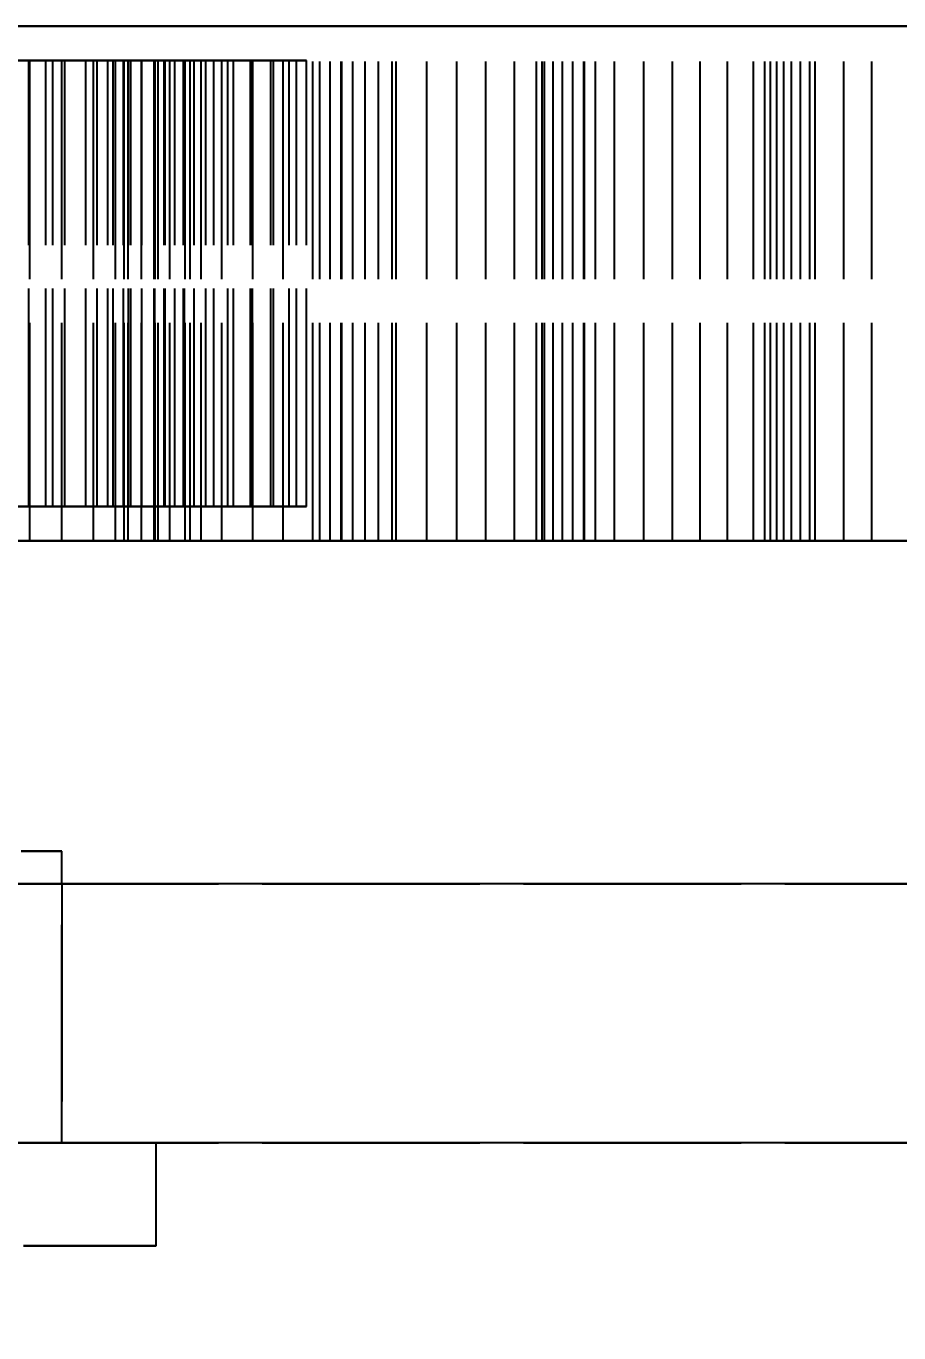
# Model space of a CAD drawing. Header units: millimetres. Extents: x -9 to 221, y -53 to 198.
# Drawn here: x 142.27 to 147.36, y -22.82 to -15.2 of the extents above; entities that cross this region are included whole.
import ezdxf

# ---------------------------------------------------------------- set-up
doc = ezdxf.new("R2010")
doc.units = ezdxf.units.MM
doc.linetypes.add('DASHED', pattern=[1.524, 1.27, -0.254])
for name, color, linetype in [('DIMS', 3, 'CONTINUOUS'), ('HIDDEN', 8, 'DASHED'), ('VISIBLE', 7, 'CONTINUOUS')]:
    doc.layers.add(name, color=color, linetype=linetype)
doc.styles.add('OpenSansCondensed-Light', font='OpenSansCondensed-Light.ttf')
doc.dimstyles.new('EZDXF', dxfattribs={"dimtxt": 0.25, "dimasz": 0.175, "dimexe": 0.375, "dimexo": 0.125, "dimgap": 0.1, "dimtad": 1, "dimlfac": 100, "dimzin": 12, "dimdsep": 46, "dimtxsty": 'OpenSansCondensed-Light', "dimblk": 'ARCHTICK', "dimcen": 2.5, "dimazin": 3, "dimtfac": 0.5, "dimtmove": 2, "dimatfit": 3})

# ---------------------------------------------------------------- blocks, each defined once
blk = doc.blocks.new('_ARCHTICK')
at = {"color": 0, "linetype": 'BYBLOCK', "const_width": 0.15}
blk.add_lwpolyline([(-0.5, -0.5), (0.5, 0.5)], dxfattribs=at)

msp = doc.modelspace()

# ---------------------------------------------------------------- linework, layer by layer
at = {"layer": 'HIDDEN'}
for points in [[(147.63968, -15.2), (146.85794, -15.2), (146.07619, -15.2), (145.29444, -15.2), (144.5127, -15.2), (143.73095, -15.2), (142.94921, -15.2), (142.16746, -15.2), (141.38571, -15.2), (140.60397, -15.2), (139.82222, -15.2), (139.04048, -15.2), (138.25873, -15.2), (137.47698, -15.2), (136.69524, -15.2), (135.91349, -15.2), (135.13175, -15.2), (134.35, -15.2)], [(147.92738, -15.2), (147.16548, -15.2), (146.40357, -15.2), (145.64167, -15.2), (144.87976, -15.2), (144.11786, -15.2), (143.35595, -15.2), (142.59405, -15.2), (141.83214, -15.2), (141.07024, -15.2), (140.30833, -15.2), (139.54643, -15.2), (138.78452, -15.2), (138.02262, -15.2), (137.26071, -15.2), (136.49881, -15.2), (135.7369, -15.2), (134.975, -15.2)], [(147.45119, -15.2), (146.75278, -15.2), (146.05437, -15.2), (145.35595, -15.2), (144.65754, -15.2), (143.95913, -15.2), (143.26071, -15.2), (142.5623, -15.2), (141.86389, -15.2), (141.16548, -15.2), (140.46706, -15.2), (139.76865, -15.2), (139.07024, -15.2), (138.37183, -15.2), (137.67341, -15.2), (136.975, -15.2)], [(142.28874, -15.2), (142.09897, -15.2)], [(142.09897, -15.2), (142.28874, -15.2)], [(142.2131, -15.2), (142.5623, -15.2), (142.91151, -15.2), (143.26071, -15.2), (143.60992, -15.2), (143.95913, -15.2), (144.30833, -15.2), (144.65754, -15.2), (145.00675, -15.2), (145.35595, -15.2), (145.70516, -15.2), (146.05437, -15.2), (146.40357, -15.2), (146.75278, -15.2), (147.10198, -15.2), (147.45119, -15.2)], [(142.2131, -15.2), (142.59405, -15.2), (142.975, -15.2), (143.35595, -15.2), (143.7369, -15.2), (144.11786, -15.2), (144.49881, -15.2), (144.87976, -15.2), (145.26071, -15.2), (145.64167, -15.2), (146.02262, -15.2), (146.40357, -15.2), (146.78452, -15.2), (147.16548, -15.2), (147.54643, -15.2)], [(142.47521, -15.2), (142.28874, -15.2)], [(142.28874, -15.2), (142.47521, -15.2)], [(142.28874, -18.2), (142.28874, -15.2)], [(142.28874, -18.2), (142.28874, -15.2)], [(142.65819, -15.2), (142.47521, -15.2)], [(142.47521, -15.2), (142.65819, -15.2)], [(142.47521, -18.2), (142.47521, -15.2)], [(142.47521, -18.2), (142.47521, -15.2)], [(142.83745, -15.2), (142.65819, -15.2)], [(142.65819, -15.2), (142.83745, -15.2)], [(142.65819, -18.2), (142.65819, -15.2)], [(142.65819, -18.2), (142.65819, -15.2)], [(143.03596, -15.2), (142.78699, -15.2)], [(142.78699, -15.2), (142.86075, -15.2)], [(142.86075, -15.2), (142.78699, -15.2)], [(142.78699, -15.2), (143.03596, -15.2)], [(142.78699, -18.2), (142.78699, -15.2)], [(142.78699, -18.2), (142.78699, -15.2)], [(143.01272, -15.2), (142.83745, -15.2)], [(142.83745, -15.2), (143.01272, -15.2)], [(142.83745, -18.2), (142.83745, -15.2)], [(142.83745, -18.2), (142.83745, -15.2)], [(142.86075, -15.2), (142.93821, -15.2)], [(142.93821, -15.2), (142.86075, -15.2)], [(142.86075, -18.2), (142.86075, -15.2)], [(142.86075, -18.2), (142.86075, -15.2)], [(142.93821, -15.2), (143.01947, -15.2)], [(143.01947, -15.2), (142.93821, -15.2)], [(142.93821, -18.2), (142.93821, -15.2)], [(142.93821, -18.2), (142.93821, -15.2)], [(143.28761, -15.2), (143.01272, -15.2)], [(143.01272, -15.2), (143.28761, -15.2)], [(143.01272, -18.2), (143.01272, -15.2)], [(143.01272, -18.2), (143.01272, -15.2)], [(143.01947, -15.2), (143.10467, -15.2)], [(143.10467, -15.2), (143.01947, -15.2)], [(143.01947, -18.2), (143.01947, -15.2)], [(143.01947, -18.2), (143.01947, -15.2)], [(143.22373, -15.2), (143.03596, -15.2)], [(143.03596, -15.2), (143.22373, -15.2)], [(143.03596, -18.2), (143.03596, -15.2)], [(143.03596, -18.2), (143.03596, -15.2)], [(143.10467, -15.2), (143.19398, -15.2)], [(143.19398, -15.2), (143.10467, -15.2)], [(143.10467, -18.2), (143.10467, -15.2)], [(143.10467, -18.2), (143.10467, -15.2)], [(143.19398, -15.2), (143.28761, -15.2)], [(143.28761, -15.2), (143.19398, -15.2)], [(143.19398, -18.2), (143.19398, -15.2)], [(143.19398, -18.2), (143.19398, -15.2)], [(143.40809, -15.2), (143.22373, -15.2)], [(143.22373, -15.2), (143.40809, -15.2)], [(143.22373, -18.2), (143.22373, -15.2)], [(143.22373, -18.2), (143.22373, -15.2)], [(143.28761, -18.2), (143.28761, -15.2)], [(143.28761, -18.2), (143.28761, -15.2)], [(143.58889, -15.2), (143.40809, -15.2)], [(143.40809, -15.2), (143.58889, -15.2)], [(143.40809, -18.2), (143.40809, -15.2)], [(143.40809, -18.2), (143.40809, -15.2)], [(143.76592, -15.2), (143.58889, -15.2)], [(143.58889, -15.2), (143.76592, -15.2)], [(143.58889, -18.2), (143.58889, -15.2)], [(143.58889, -18.2), (143.58889, -15.2)], [(143.93895, -15.2), (143.76592, -15.2)], [(143.76592, -15.2), (143.93895, -15.2)], [(143.76592, -18.2), (143.76592, -15.2)], [(143.76592, -18.2), (143.76592, -15.2)], [(144.10768, -15.2), (143.93895, -15.2)], [(143.93895, -15.2), (144.10768, -15.2)], [(143.93895, -18.2), (143.93895, -15.2)], [(143.93895, -18.2), (143.93895, -15.2)], [(144.24352, -15.2), (143.97838, -15.2)], [(143.97838, -15.2), (144.03868, -15.2)], [(144.03868, -15.2), (143.97838, -15.2)], [(143.97838, -15.2), (144.24352, -15.2)], [(143.97838, -18.2), (143.97838, -15.2)], [(143.97838, -18.2), (143.97838, -15.2)], [(144.03868, -15.2), (144.10289, -15.2)], [(144.10289, -15.2), (144.03868, -15.2)], [(144.03868, -18.2), (144.03868, -15.2)], [(144.03868, -18.2), (144.03868, -15.2)], [(144.10289, -15.2), (144.17114, -15.2)], [(144.17114, -15.2), (144.10289, -15.2)], [(144.10289, -18.2), (144.10289, -15.2)], [(144.10289, -18.2), (144.10289, -15.2)], [(144.40176, -15.2), (144.10768, -15.2)], [(144.10768, -15.2), (144.40176, -15.2)], [(144.10768, -18.2), (144.10768, -15.2)], [(144.10768, -18.2), (144.10768, -15.2)], [(144.17114, -15.2), (144.24357, -15.2)], [(144.24357, -15.2), (144.17114, -15.2)], [(144.17114, -18.2), (144.17114, -15.2)], [(144.17114, -18.2), (144.17114, -15.2)], [(144.42523, -15.2), (144.24352, -15.2)], [(144.24352, -15.2), (144.42523, -15.2)], [(144.24352, -18.2), (144.24352, -15.2)], [(144.24352, -18.2), (144.24352, -15.2)], [(144.24357, -15.2), (144.32036, -15.2)], [(144.32036, -15.2), (144.24357, -15.2)], [(144.24357, -18.2), (144.24357, -15.2)], [(144.24357, -18.2), (144.24357, -15.2)], [(144.32036, -15.2), (144.40176, -15.2)], [(144.40176, -15.2), (144.32036, -15.2)], [(144.32036, -18.2), (144.32036, -15.2)], [(144.32036, -18.2), (144.32036, -15.2)], [(144.40176, -18.2), (144.40176, -15.2)], [(144.40176, -18.2), (144.40176, -15.2)], [(144.60329, -15.2), (144.42523, -15.2)], [(144.42523, -15.2), (144.60329, -15.2)], [(144.42523, -18.2), (144.42523, -15.2)], [(144.42523, -18.2), (144.42523, -15.2)], [(144.77753, -15.2), (144.60329, -15.2)], [(144.60329, -15.2), (144.77753, -15.2)], [(144.60329, -18.2), (144.60329, -15.2)], [(144.60329, -18.2), (144.60329, -15.2)], [(144.94775, -15.2), (144.77753, -15.2)], [(144.77753, -15.2), (144.94775, -15.2)], [(144.77753, -18.2), (144.77753, -15.2)], [(144.77753, -18.2), (144.77753, -15.2)], [(145.11371, -15.2), (144.94775, -15.2)], [(144.94775, -15.2), (145.11371, -15.2)], [(144.94775, -18.2), (144.94775, -15.2)], [(144.94775, -18.2), (144.94775, -15.2)], [(145.27508, -15.2), (145.11371, -15.2)], [(145.11371, -15.2), (145.27508, -15.2)], [(145.11371, -18.2), (145.11371, -15.2)], [(145.11371, -18.2), (145.11371, -15.2)], [(145.52285, -15.2), (145.24284, -15.2)], [(145.24284, -15.2), (145.28937, -15.2)], [(145.28937, -15.2), (145.24284, -15.2)], [(145.24284, -15.2), (145.52285, -15.2)], [(145.24284, -18.2), (145.24284, -15.2)], [(145.24284, -18.2), (145.24284, -15.2)], [(145.58691, -15.2), (145.27508, -15.2)], [(145.27508, -15.2), (145.58691, -15.2)], [(145.27508, -18.2), (145.27508, -15.2)], [(145.27508, -18.2), (145.27508, -15.2)], [(145.28937, -15.2), (145.34003, -15.2)], [(145.34003, -15.2), (145.28937, -15.2)], [(145.28937, -18.2), (145.28937, -15.2)], [(145.28937, -18.2), (145.28937, -15.2)], [(145.34003, -15.2), (145.39493, -15.2)], [(145.39493, -15.2), (145.34003, -15.2)], [(145.34003, -18.2), (145.34003, -15.2)], [(145.34003, -18.2), (145.34003, -15.2)], [(145.39493, -15.2), (145.45424, -15.2)], [(145.45424, -15.2), (145.39493, -15.2)], [(145.39493, -18.2), (145.39493, -15.2)], [(145.39493, -18.2), (145.39493, -15.2)], [(145.45424, -15.2), (145.51814, -15.2)], [(145.51814, -15.2), (145.45424, -15.2)], [(145.45424, -18.2), (145.45424, -15.2)], [(145.45424, -18.2), (145.45424, -15.2)], [(145.51814, -15.2), (145.58691, -15.2)], [(145.58691, -15.2), (145.51814, -15.2)], [(145.51814, -18.2), (145.51814, -15.2)], [(145.51814, -18.2), (145.51814, -15.2)], [(145.69761, -15.2), (145.52285, -15.2)], [(145.52285, -15.2), (145.69761, -15.2)], [(145.52285, -18.2), (145.52285, -15.2)], [(145.52285, -18.2), (145.52285, -15.2)], [(145.58691, -18.2), (145.58691, -15.2)], [(145.58691, -18.2), (145.58691, -15.2)], [(145.8685, -15.2), (145.69761, -15.2)], [(145.69761, -15.2), (145.8685, -15.2)], [(145.69761, -18.2), (145.69761, -15.2)], [(145.69761, -18.2), (145.69761, -15.2)], [(146.03534, -15.2), (145.8685, -15.2)], [(145.8685, -15.2), (146.03534, -15.2)], [(145.8685, -18.2), (145.8685, -15.2)], [(145.8685, -18.2), (145.8685, -15.2)], [(146.19792, -15.2), (146.03534, -15.2)], [(146.03534, -15.2), (146.19792, -15.2)], [(146.03534, -18.2), (146.03534, -15.2)], [(146.03534, -18.2), (146.03534, -15.2)], [(146.35599, -15.2), (146.19792, -15.2)], [(146.19792, -15.2), (146.35599, -15.2)], [(146.19792, -18.2), (146.19792, -15.2)], [(146.19792, -18.2), (146.19792, -15.2)], [(146.50922, -15.2), (146.35599, -15.2)], [(146.35599, -15.2), (146.50922, -15.2)], [(146.35599, -18.2), (146.35599, -15.2)], [(146.35599, -18.2), (146.35599, -15.2)], [(146.83729, -15.2), (146.50922, -15.2)], [(146.50922, -15.2), (146.83729, -15.2)], [(146.50922, -18.2), (146.50922, -15.2)], [(146.50922, -18.2), (146.50922, -15.2)], [(146.86772, -15.2), (146.5742, -15.2)], [(146.5742, -15.2), (146.60675, -15.2)], [(146.60675, -15.2), (146.5742, -15.2)], [(146.5742, -15.2), (146.86772, -15.2)], [(146.5742, -18.2), (146.5742, -15.2)], [(146.5742, -18.2), (146.5742, -15.2)], [(146.60675, -15.2), (146.6436, -15.2)], [(146.6436, -15.2), (146.60675, -15.2)], [(146.60675, -18.2), (146.60675, -15.2)], [(146.60675, -18.2), (146.60675, -15.2)], [(146.6436, -15.2), (146.68489, -15.2)], [(146.68489, -15.2), (146.6436, -15.2)], [(146.6436, -18.2), (146.6436, -15.2)], [(146.6436, -18.2), (146.6436, -15.2)], [(146.68489, -15.2), (146.73078, -15.2)], [(146.73078, -15.2), (146.68489, -15.2)], [(146.68489, -18.2), (146.68489, -15.2)], [(146.68489, -18.2), (146.68489, -15.2)], [(146.73078, -15.2), (146.78148, -15.2)], [(146.78148, -15.2), (146.73078, -15.2)], [(146.73078, -18.2), (146.73078, -15.2)], [(146.73078, -18.2), (146.73078, -15.2)], [(146.78148, -15.2), (146.83729, -15.2)], [(146.83729, -15.2), (146.78148, -15.2)], [(146.78148, -18.2), (146.78148, -15.2)], [(146.78148, -18.2), (146.78148, -15.2)], [(146.83729, -18.2), (146.83729, -15.2)], [(146.83729, -18.2), (146.83729, -15.2)], [(147.03468, -15.2), (146.86772, -15.2)], [(146.86772, -15.2), (147.03468, -15.2)], [(146.86772, -18.2), (146.86772, -15.2)], [(146.86772, -18.2), (146.86772, -15.2)], [(147.19756, -15.2), (147.03468, -15.2)], [(147.03468, -15.2), (147.19756, -15.2)], [(147.03468, -18.2), (147.03468, -15.2)], [(147.03468, -18.2), (147.03468, -15.2)], [(147.35619, -15.2), (147.19756, -15.2)], [(147.19756, -15.2), (147.35619, -15.2)], [(147.19756, -18.2), (147.19756, -15.2)], [(147.19756, -18.2), (147.19756, -15.2)], [(141.99209, -15.4), (142.2825, -15.4)], [(142.2825, -15.4), (141.99209, -15.4)], [(142.2825, -15.4), (142.38101, -15.4)], [(142.38101, -15.4), (142.2825, -15.4)], [(142.2825, -18), (142.2825, -15.4)], [(142.2825, -18), (142.2825, -15.4)], [(142.38101, -15.4), (142.49282, -15.4)], [(142.49282, -15.4), (142.38101, -15.4)], [(142.38101, -18), (142.38101, -15.4)], [(142.38101, -18), (142.38101, -15.4)], [(142.77331, -15.4), (142.42113, -15.4)], [(142.42113, -15.4), (142.68121, -15.4)], [(142.68121, -15.4), (142.42113, -15.4)], [(142.42113, -15.4), (142.77331, -15.4)], [(142.42113, -18), (142.42113, -15.4)], [(142.42113, -18), (142.42113, -15.4)], [(142.49282, -15.4), (142.6137, -15.4)], [(142.6137, -15.4), (142.49282, -15.4)], [(142.49282, -18), (142.49282, -15.4)], [(142.49282, -18), (142.49282, -15.4)], [(142.6137, -15.4), (142.74209, -15.4)], [(142.74209, -15.4), (142.6137, -15.4)], [(142.6137, -18), (142.6137, -15.4)], [(142.6137, -18), (142.6137, -15.4)], [(142.68121, -15.4), (143.07084, -15.4)], [(143.07084, -15.4), (142.68121, -15.4)], [(142.68121, -18), (142.68121, -15.4)], [(142.68121, -18), (142.68121, -15.4)], [(142.74209, -15.4), (142.87702, -15.4)], [(142.87702, -15.4), (142.74209, -15.4)], [(142.74209, -18), (142.74209, -15.4)], [(142.74209, -18), (142.74209, -15.4)], [(142.86272, -15.4), (142.77331, -15.4)], [(142.77331, -15.4), (142.86272, -15.4)], [(142.77331, -18), (142.77331, -15.4)], [(142.77331, -18), (142.77331, -15.4)], [(143.246, -15.4), (142.83433, -15.4)], [(142.83433, -15.4), (143.246, -15.4)], [(142.83433, -18), (142.83433, -15.4)], [(142.83433, -18), (142.83433, -15.4)], [(142.94176, -15.4), (142.86272, -15.4)], [(142.86272, -15.4), (142.94176, -15.4)], [(142.86272, -18), (142.86272, -15.4)], [(142.86272, -18), (142.86272, -15.4)], [(142.87702, -15.4), (143.01774, -15.4)], [(143.01774, -15.4), (142.87702, -15.4)], [(142.87702, -18), (142.87702, -15.4)], [(142.87702, -18), (142.87702, -15.4)], [(143.01297, -15.4), (142.94176, -15.4)], [(142.94176, -15.4), (143.01297, -15.4)], [(142.94176, -18), (142.94176, -15.4)], [(142.94176, -18), (142.94176, -15.4)], [(143.07693, -15.4), (143.01297, -15.4)], [(143.01297, -15.4), (143.07693, -15.4)], [(143.01297, -18), (143.01297, -15.4)], [(143.01297, -18), (143.01297, -15.4)], [(143.01774, -15.4), (143.18346, -15.4)], [(143.18346, -15.4), (143.01774, -15.4)], [(143.01774, -18), (143.01774, -15.4)], [(143.01774, -18), (143.01774, -15.4)], [(143.07084, -15.4), (143.18963, -15.4)], [(143.18963, -15.4), (143.07084, -15.4)], [(143.07084, -18), (143.07084, -15.4)], [(143.07084, -18), (143.07084, -15.4)], [(143.13377, -15.4), (143.07693, -15.4)], [(143.07693, -15.4), (143.13377, -15.4)], [(143.07693, -18), (143.07693, -15.4)], [(143.07693, -18), (143.07693, -15.4)], [(143.18346, -15.4), (143.13377, -15.4)], [(143.13377, -15.4), (143.18346, -15.4)], [(143.13377, -18), (143.13377, -15.4)], [(143.13377, -18), (143.13377, -15.4)], [(143.18346, -18), (143.18346, -15.4)], [(143.18346, -18), (143.18346, -15.4)], [(143.18963, -15.4), (143.31447, -15.4)], [(143.31447, -15.4), (143.18963, -15.4)], [(143.18963, -18), (143.18963, -15.4)], [(143.18963, -18), (143.18963, -15.4)], [(143.36155, -15.4), (143.246, -15.4)], [(143.246, -15.4), (143.36155, -15.4)], [(143.246, -18), (143.246, -15.4)], [(143.246, -18), (143.246, -15.4)], [(143.31447, -15.4), (143.4431, -15.4)], [(143.4431, -15.4), (143.31447, -15.4)], [(143.31447, -18), (143.31447, -15.4)], [(143.31447, -18), (143.31447, -15.4)], [(143.47469, -15.4), (143.36155, -15.4)], [(143.36155, -15.4), (143.47469, -15.4)], [(143.36155, -18), (143.36155, -15.4)], [(143.36155, -18), (143.36155, -15.4)], [(143.4431, -15.4), (143.57453, -15.4)], [(143.57453, -15.4), (143.4431, -15.4)], [(143.4431, -18), (143.4431, -15.4)], [(143.4431, -18), (143.4431, -15.4)], [(143.5856, -15.4), (143.47469, -15.4)], [(143.47469, -15.4), (143.5856, -15.4)], [(143.47469, -18), (143.47469, -15.4)], [(143.47469, -18), (143.47469, -15.4)], [(143.57453, -15.4), (143.70803, -15.4)], [(143.70803, -15.4), (143.57453, -15.4)], [(143.57453, -18), (143.57453, -15.4)], [(143.57453, -18), (143.57453, -15.4)], [(143.69403, -15.4), (143.5856, -15.4)], [(143.5856, -15.4), (143.69403, -15.4)], [(143.5856, -18), (143.5856, -15.4)], [(143.5856, -18), (143.5856, -15.4)], [(143.79966, -15.4), (143.69403, -15.4)], [(143.69403, -15.4), (143.79966, -15.4)], [(143.69403, -18), (143.69403, -15.4)], [(143.69403, -18), (143.69403, -15.4)], [(143.70803, -15.4), (143.84299, -15.4)], [(143.84299, -15.4), (143.70803, -15.4)], [(143.70803, -18), (143.70803, -15.4)], [(143.70803, -18), (143.70803, -15.4)], [(143.90213, -15.4), (143.79966, -15.4)], [(143.79966, -15.4), (143.90213, -15.4)], [(143.79966, -18), (143.79966, -15.4)], [(143.79966, -18), (143.79966, -15.4)], [(143.84299, -15.4), (143.90213, -15.4)], [(143.90213, -15.4), (143.84299, -15.4)], [(143.84299, -18), (143.84299, -15.4)], [(143.84299, -18), (143.84299, -15.4)], [(143.90213, -18), (143.90213, -15.4)], [(143.90213, -18), (143.90213, -15.4)], [(141.99209, -18), (142.2825, -18)], [(142.2825, -18), (141.99209, -18)], [(142.2825, -18), (142.38101, -18)], [(142.38101, -18), (142.2825, -18)], [(142.38101, -18), (142.49282, -18)], [(142.49282, -18), (142.38101, -18)], [(142.77331, -18), (142.42113, -18)], [(142.42113, -18), (142.68121, -18)], [(142.68121, -18), (142.42113, -18)], [(142.42113, -18), (142.77331, -18)], [(142.49282, -18), (142.6137, -18)], [(142.6137, -18), (142.49282, -18)], [(142.6137, -18), (142.74209, -18)], [(142.74209, -18), (142.6137, -18)], [(142.68121, -18), (143.07084, -18)], [(143.07084, -18), (142.68121, -18)], [(142.74209, -18), (142.87702, -18)], [(142.87702, -18), (142.74209, -18)], [(142.86272, -18), (142.77331, -18)], [(142.77331, -18), (142.86272, -18)], [(143.246, -18), (142.83433, -18)], [(142.83433, -18), (143.246, -18)], [(142.94176, -18), (142.86272, -18)], [(142.86272, -18), (142.94176, -18)], [(142.87702, -18), (143.01774, -18)], [(143.01774, -18), (142.87702, -18)], [(143.01297, -18), (142.94176, -18)], [(142.94176, -18), (143.01297, -18)], [(143.07693, -18), (143.01297, -18)], [(143.01297, -18), (143.07693, -18)], [(143.01774, -18), (143.18346, -18)], [(143.18346, -18), (143.01774, -18)], [(143.07084, -18), (143.18963, -18)], [(143.18963, -18), (143.07084, -18)], [(143.13377, -18), (143.07693, -18)], [(143.07693, -18), (143.13377, -18)], [(143.18346, -18), (143.13377, -18)], [(143.13377, -18), (143.18346, -18)], [(143.18963, -18), (143.31447, -18)], [(143.31447, -18), (143.18963, -18)], [(143.36155, -18), (143.246, -18)], [(143.246, -18), (143.36155, -18)], [(143.31447, -18), (143.4431, -18)], [(143.4431, -18), (143.31447, -18)], [(143.47469, -18), (143.36155, -18)], [(143.36155, -18), (143.47469, -18)], [(143.4431, -18), (143.57453, -18)], [(143.57453, -18), (143.4431, -18)], [(143.5856, -18), (143.47469, -18)], [(143.47469, -18), (143.5856, -18)], [(143.57453, -18), (143.70803, -18)], [(143.70803, -18), (143.57453, -18)], [(143.69403, -18), (143.5856, -18)], [(143.5856, -18), (143.69403, -18)], [(143.79966, -18), (143.69403, -18)], [(143.69403, -18), (143.79966, -18)], [(143.70803, -18), (143.84299, -18)], [(143.84299, -18), (143.70803, -18)], [(143.90213, -18), (143.79966, -18)], [(143.79966, -18), (143.90213, -18)], [(143.84299, -18), (143.90213, -18)], [(143.90213, -18), (143.84299, -18)], [(147.63968, -18.2), (146.85794, -18.2), (146.07619, -18.2), (145.29444, -18.2), (144.5127, -18.2), (143.73095, -18.2), (142.94921, -18.2), (142.16746, -18.2), (141.38571, -18.2), (140.60397, -18.2), (139.82222, -18.2), (139.04048, -18.2), (138.25873, -18.2), (137.47698, -18.2), (136.69524, -18.2), (135.91349, -18.2), (135.13175, -18.2), (134.35, -18.2)], [(142.28874, -18.2), (142.09897, -18.2)], [(142.09897, -18.2), (142.28874, -18.2)], [(142.47521, -18.2), (142.28874, -18.2)], [(142.28874, -18.2), (142.47521, -18.2)], [(142.65819, -18.2), (142.47521, -18.2)], [(142.47521, -18.2), (142.65819, -18.2)], [(142.83745, -18.2), (142.65819, -18.2)], [(142.65819, -18.2), (142.83745, -18.2)], [(143.03596, -18.2), (142.78699, -18.2)], [(142.78699, -18.2), (142.86075, -18.2)], [(142.86075, -18.2), (142.78699, -18.2)], [(142.78699, -18.2), (143.03596, -18.2)], [(143.01272, -18.2), (142.83745, -18.2)], [(142.83745, -18.2), (143.01272, -18.2)], [(142.86075, -18.2), (142.93821, -18.2)], [(142.93821, -18.2), (142.86075, -18.2)], [(142.93821, -18.2), (143.01947, -18.2)], [(143.01947, -18.2), (142.93821, -18.2)], [(143.28761, -18.2), (143.01272, -18.2)], [(143.01272, -18.2), (143.28761, -18.2)], [(143.01947, -18.2), (143.10467, -18.2)], [(143.10467, -18.2), (143.01947, -18.2)], [(143.22373, -18.2), (143.03596, -18.2)], [(143.03596, -18.2), (143.22373, -18.2)], [(143.10467, -18.2), (143.19398, -18.2)], [(143.19398, -18.2), (143.10467, -18.2)], [(143.19398, -18.2), (143.28761, -18.2)], [(143.28761, -18.2), (143.19398, -18.2)], [(143.40809, -18.2), (143.22373, -18.2)], [(143.22373, -18.2), (143.40809, -18.2)], [(143.58889, -18.2), (143.40809, -18.2)], [(143.40809, -18.2), (143.58889, -18.2)], [(143.76592, -18.2), (143.58889, -18.2)], [(143.58889, -18.2), (143.76592, -18.2)], [(143.93895, -18.2), (143.76592, -18.2)], [(143.76592, -18.2), (143.93895, -18.2)], [(144.10768, -18.2), (143.93895, -18.2)], [(143.93895, -18.2), (144.10768, -18.2)], [(144.24352, -18.2), (143.97838, -18.2)], [(143.97838, -18.2), (144.03868, -18.2)], [(144.03868, -18.2), (143.97838, -18.2)], [(143.97838, -18.2), (144.24352, -18.2)], [(144.03868, -18.2), (144.10289, -18.2)], [(144.10289, -18.2), (144.03868, -18.2)], [(144.10289, -18.2), (144.17114, -18.2)], [(144.17114, -18.2), (144.10289, -18.2)], [(144.40176, -18.2), (144.10768, -18.2)], [(144.10768, -18.2), (144.40176, -18.2)], [(144.17114, -18.2), (144.24357, -18.2)], [(144.24357, -18.2), (144.17114, -18.2)], [(144.42523, -18.2), (144.24352, -18.2)], [(144.24352, -18.2), (144.42523, -18.2)], [(144.24357, -18.2), (144.32036, -18.2)], [(144.32036, -18.2), (144.24357, -18.2)], [(144.32036, -18.2), (144.40176, -18.2)], [(144.40176, -18.2), (144.32036, -18.2)], [(144.60329, -18.2), (144.42523, -18.2)], [(144.42523, -18.2), (144.60329, -18.2)], [(144.77753, -18.2), (144.60329, -18.2)], [(144.60329, -18.2), (144.77753, -18.2)], [(144.94775, -18.2), (144.77753, -18.2)], [(144.77753, -18.2), (144.94775, -18.2)], [(145.11371, -18.2), (144.94775, -18.2)], [(144.94775, -18.2), (145.11371, -18.2)], [(145.27508, -18.2), (145.11371, -18.2)], [(145.11371, -18.2), (145.27508, -18.2)], [(145.52285, -18.2), (145.24284, -18.2)], [(145.24284, -18.2), (145.28937, -18.2)], [(145.28937, -18.2), (145.24284, -18.2)], [(145.24284, -18.2), (145.52285, -18.2)], [(145.58691, -18.2), (145.27508, -18.2)], [(145.27508, -18.2), (145.58691, -18.2)], [(145.28937, -18.2), (145.34003, -18.2)], [(145.34003, -18.2), (145.28937, -18.2)], [(145.34003, -18.2), (145.39493, -18.2)], [(145.39493, -18.2), (145.34003, -18.2)], [(145.39493, -18.2), (145.45424, -18.2)], [(145.45424, -18.2), (145.39493, -18.2)], [(145.45424, -18.2), (145.51814, -18.2)], [(145.51814, -18.2), (145.45424, -18.2)], [(145.51814, -18.2), (145.58691, -18.2)], [(145.58691, -18.2), (145.51814, -18.2)], [(145.69761, -18.2), (145.52285, -18.2)], [(145.52285, -18.2), (145.69761, -18.2)], [(145.8685, -18.2), (145.69761, -18.2)], [(145.69761, -18.2), (145.8685, -18.2)], [(146.03534, -18.2), (145.8685, -18.2)], [(145.8685, -18.2), (146.03534, -18.2)], [(146.19792, -18.2), (146.03534, -18.2)], [(146.03534, -18.2), (146.19792, -18.2)], [(146.35599, -18.2), (146.19792, -18.2)], [(146.19792, -18.2), (146.35599, -18.2)], [(146.50922, -18.2), (146.35599, -18.2)], [(146.35599, -18.2), (146.50922, -18.2)], [(146.83729, -18.2), (146.50922, -18.2)], [(146.50922, -18.2), (146.83729, -18.2)], [(146.86772, -18.2), (146.5742, -18.2)], [(146.5742, -18.2), (146.60675, -18.2)], [(146.60675, -18.2), (146.5742, -18.2)], [(146.5742, -18.2), (146.86772, -18.2)], [(146.60675, -18.2), (146.6436, -18.2)], [(146.6436, -18.2), (146.60675, -18.2)], [(146.6436, -18.2), (146.68489, -18.2)], [(146.68489, -18.2), (146.6436, -18.2)], [(146.68489, -18.2), (146.73078, -18.2)], [(146.73078, -18.2), (146.68489, -18.2)], [(146.73078, -18.2), (146.78148, -18.2)], [(146.78148, -18.2), (146.73078, -18.2)], [(146.78148, -18.2), (146.83729, -18.2)], [(146.83729, -18.2), (146.78148, -18.2)], [(147.03468, -18.2), (146.86772, -18.2)], [(146.86772, -18.2), (147.03468, -18.2)], [(147.19756, -18.2), (147.03468, -18.2)], [(147.03468, -18.2), (147.19756, -18.2)], [(147.35619, -18.2), (147.19756, -18.2)], [(147.19756, -18.2), (147.35619, -18.2)], [(142.475, -20.01), (142.39563, -20.01), (142.31627, -20.01), (142.2369, -20.01)], [(94.875, -20.2), (200.375, -20.2)], [(142.2369, -20.2), (142.31627, -20.2), (142.39563, -20.2), (142.475, -20.2)], [(142.475, -20.2), (142.39563, -20.2), (142.31627, -20.2), (142.2369, -20.2)], [(142.475, -20.2), (142.475, -21.71)], [(142.475, -21.71), (142.475, -20.2)], [(94.875, -21.71), (200.375, -21.71)], [(142.2369, -21.71), (142.31627, -21.71), (142.39563, -21.71), (142.475, -21.71)], [(142.475, -21.71), (142.39563, -21.71), (142.31627, -21.71), (142.2369, -21.71)], [(142.2369, -21.71), (142.27659, -21.71), (142.31627, -21.71), (142.35595, -21.71), (142.39563, -21.71), (142.43532, -21.71), (142.475, -21.71)], [(142.475, -21.71), (142.39563, -21.71), (142.31627, -21.71), (142.2369, -21.71)], [(142.2504, -21.71), (142.29881, -21.71), (142.34722, -21.71), (142.39563, -21.71), (142.44405, -21.71), (142.49246, -21.71), (142.54087, -21.71), (142.58929, -21.71), (142.6377, -21.71), (142.68611, -21.71), (142.73452, -21.71), (142.78294, -21.71), (142.83135, -21.71), (142.87976, -21.71), (142.92817, -21.71), (142.97659, -21.71), (143.025, -21.71)], [(143.025, -21.71), (142.92817, -21.71), (142.83135, -21.71), (142.73452, -21.71), (142.6377, -21.71), (142.54087, -21.71), (142.44405, -21.71), (142.34722, -21.71), (142.2504, -21.71)], [(143.025, -22.31), (142.92817, -22.31), (142.83135, -22.31), (142.73452, -22.31), (142.6377, -22.31), (142.54087, -22.31), (142.44405, -22.31), (142.34722, -22.31), (142.2504, -22.31)]]:
    msp.add_lwpolyline(points, dxfattribs=at)
at = {"layer": 'VISIBLE'}
for points in [[(142.16746, -15.2), (142.55833, -15.2), (142.94921, -15.2), (143.34008, -15.2), (143.73095, -15.2), (144.12183, -15.2), (144.5127, -15.2), (144.90357, -15.2), (145.29444, -15.2), (145.68532, -15.2), (146.07619, -15.2), (146.46706, -15.2), (146.85794, -15.2), (147.24881, -15.2), (147.63968, -15.2)], [(142.16746, -18.2), (142.55833, -18.2), (142.94921, -18.2), (143.34008, -18.2), (143.73095, -18.2), (144.12183, -18.2), (144.5127, -18.2), (144.90357, -18.2), (145.29444, -18.2), (145.68532, -18.2), (146.07619, -18.2), (146.46706, -18.2), (146.85794, -18.2), (147.24881, -18.2), (147.63968, -18.2)], [(142.2369, -20.01), (142.27659, -20.01), (142.31627, -20.01), (142.35595, -20.01), (142.39563, -20.01), (142.43532, -20.01), (142.475, -20.01)], [(142.475, -20.2), (142.475, -20.01)], [(200.375, -20.2), (94.875, -20.2)], [(200.375, -21.71), (94.875, -21.71)], [(143.025, -22.31), (143.025, -21.71)], [(142.2504, -22.31), (142.29881, -22.31), (142.34722, -22.31), (142.39563, -22.31), (142.44405, -22.31), (142.49246, -22.31), (142.54087, -22.31), (142.58929, -22.31), (142.6377, -22.31), (142.68611, -22.31), (142.73452, -22.31), (142.78294, -22.31), (142.83135, -22.31), (142.87976, -22.31), (142.92817, -22.31), (142.97659, -22.31), (143.025, -22.31)]]:
    msp.add_lwpolyline(points, dxfattribs=at)

# ---------------------------------------------------------------- dimensions: what is measured, and where the dimension line sits
at = {"layer": 'DIMS'}
msp.add_linear_dim(base=(87.875, -25.71), p1=(150.225, -25.71), p2=(150.225, -21.71), angle=90, dimstyle='EZDXF', override={"dimtxt": 1.6, "dimasz": 1, "dimexe": 0.6, "dimexo": 0.5, "dimdec": 2}, dxfattribs=at).render()
msp.add_linear_dim(base=(93.875, -52.71), p1=(93.875, -21.71), p2=(201.375, -21.71), dimstyle='EZDXF', override={"dimtxt": 1.6, "dimasz": 1, "dimexe": 0.6, "dimexo": 0.5, "dimdec": 2}, dxfattribs=at).render()

doc.saveas('drawing.dxf')
